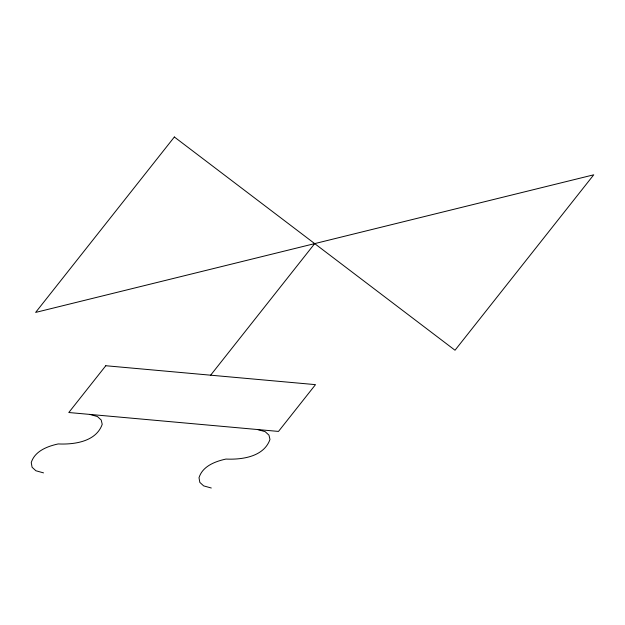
<?xml version="1.0" encoding="UTF-8"?>
<svg xmlns="http://www.w3.org/2000/svg" width="625" height="625" viewBox="0 0 625 625"><rect width="100%" height="100%" fill="white"/><g stroke="black" fill="none" stroke-linecap="round" stroke-linejoin="round"><path stroke-width="0.94" d="M210.641 375.188L314.688 243.609M257.523 429.531L265.148 431.656L268.969 435.148L269.977 439.43C263.898 456.867 241.938 459.797 225.969 459.062C215.203 461.406 202.531 466.172 199.008 477.727L199.836 482.391L203.656 485.883L211.281 488.008M89.766 414.406L97.391 416.531L101.211 420.023L102.219 424.305C96.141 441.742 74.18 444.672 58.211 443.938C47.453 446.281 34.781 451.047 31.25 462.602L32.086 467.266L35.898 470.758L43.523 472.883M174.359 136.992L35.625 312.422L593.75 174.805L455.016 350.234L174.359 136.992M105.789 365.734L68.797 412.516L278.492 431.422L315.492 384.641L105.789 365.734"/></g></svg>
